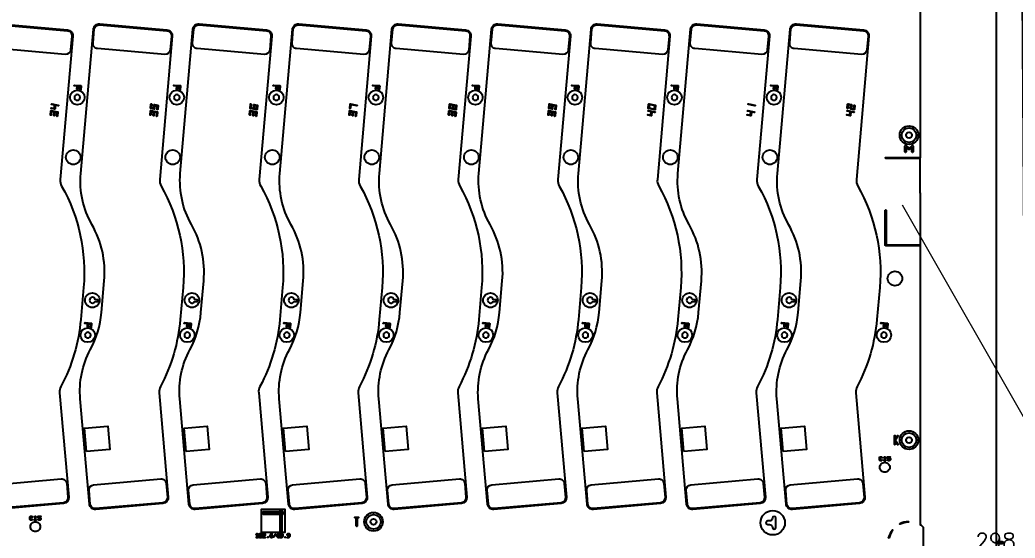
# Model space of a CAD drawing. Extents: x 2864 to 3941, y 2420 to 3182.
# Drawn here: x 3132.4 to 3303.4, y 2836.5 to 2925.6 of the extents above; entities that cross this region are included whole.
import ezdxf

# ---------------------------------------------------------------- set-up
doc = ezdxf.new("R2010")
doc.units = 0
doc.layers.get('Defpoints').update_dxf_attribs({"lineweight": 0})
for name, color, linetype in [('barcode-t', 6, 'Continuous'), ('susa-t', 2, 'Continuous'), ('ttr1_panel', 255, 'Continuous')]:
    doc.layers.add(name, color=color, linetype=linetype)
doc.layers.add('備註', color=1, linetype='Continuous', lineweight=0)
doc.layers.add('尺寸線', color=3, linetype='Continuous', lineweight=0)
doc.styles.get("Standard").update_dxf_attribs({"font": 'simplex.shx', "height": 2.7})
doc.dimstyles.get("Standard").update_dxf_attribs({"dimtxt": 6, "dimasz": 0.18, "dimexe": 0.18, "dimexo": 0.0625, "dimgap": 0.09, "dimtad": 0, "dimtih": 1, "dimtoh": 1, "dimdec": 4, "dimzin": 0, "dimdsep": 46, "dimtxsty": 'Standard', "dimcen": 0.09, "dimadec": 0, "dimazin": 0, "dimtfac": 1, "dimtdec": 4, "dimtofl": 0, "dimtmove": 0, "dimatfit": 3, "dimfxl": 0, "dimtolj": 1, "dimtzin": 0, "dimarcsym": 0})

# ---------------------------------------------------------------- blocks, each defined once
blk = doc.blocks.new('*D2')
at = {"layer": 'Defpoints', "color": 0, "linetype": 'Continuous'}
for p in [(3261.76, 2985.09), (3304.24, 2985.37), (3263.76, 2686.4)]:
    blk.add_point(p, dxfattribs=at)
at = {"layer": '尺寸線', "color": 0, "linetype": 'Continuous', "lineweight": -2}
for p, q in [((3261.83, 2985.09), (3304.42, 2985.37)), ((3304.24, 2985.19), (3305.23, 2837.47)), ((3306.23, 2686.86), (3305.25, 2834.59)), ((3263.82, 2686.4), (3306.42, 2686.68))]:
    blk.add_line(p, q, dxfattribs=at)
at = {"layer": '尺寸線', "color": 0, "linetype": 'Continuous'}
for points in [[(3304.27, 2985.19), (3304.21, 2985.19), (3304.24, 2985.37)], [(3306.2, 2686.86), (3306.26, 2686.86), (3306.24, 2686.68)]]:
    blk.add_solid(points, dxfattribs=at)
at = {"layer": '尺寸線', "color": 0, "linetype": 'Continuous', "insert": (3305.24, 2836.03), "char_height": 2.7, "attachment_point": 5}
blk.add_mtext('\\A1;298.6990', dxfattribs=at)

msp = doc.modelspace()

# ---------------------------------------------------------------- linework, layer by layer
at = {"layer": 'barcode-t', "linetype": 'Continuous'}
for points in [[(3143.85041, 2851.40495), (3143.50194, 2855.38977), (3147.48651, 2855.73826), (3147.83522, 2851.75342)], [(3160.95041, 2851.40495), (3160.60194, 2855.38977), (3164.58651, 2855.73826), (3164.93522, 2851.75342)], [(3178.05041, 2851.40495), (3177.70194, 2855.38977), (3181.68651, 2855.73826), (3182.03522, 2851.75342)], [(3195.15041, 2851.40495), (3194.80194, 2855.38977), (3198.78651, 2855.73826), (3199.13522, 2851.75342)], [(3212.25041, 2851.40495), (3211.90194, 2855.38977), (3215.88651, 2855.73826), (3216.23522, 2851.75342)], [(3229.35041, 2851.40495), (3229.00194, 2855.38977), (3232.98651, 2855.73826), (3233.33522, 2851.75342)], [(3246.45041, 2851.40495), (3246.10194, 2855.38977), (3250.08651, 2855.73826), (3250.43522, 2851.75342)], [(3263.55041, 2851.40495), (3263.20194, 2855.38977), (3267.18651, 2855.73826), (3267.53522, 2851.75342)]]:
    msp.add_lwpolyline(points, close=True, dxfattribs=at)
at = {"layer": 'susa-t', "linetype": 'Continuous'}
for points in [[(3127.86598, 2921.54783), (3128.07518, 2923.939, -0.414215), (3128.9959, 2924.71157), (3140.55194, 2923.70055, -0.414216), (3141.32452, 2922.77983), (3141.11532, 2920.38866, -0.414044), (3140.1946, 2919.61608), (3128.63856, 2920.62711, -0.414219)], [(3144.96598, 2921.54783), (3145.17518, 2923.939, -0.414215), (3146.0959, 2924.71157), (3157.65194, 2923.70055, -0.414216), (3158.42452, 2922.77983), (3158.21532, 2920.38866, -0.414044), (3157.2946, 2919.61608), (3145.73856, 2920.62711, -0.414219)], [(3162.06598, 2921.54783), (3162.27518, 2923.939, -0.414215), (3163.1959, 2924.71157), (3174.75194, 2923.70055, -0.414216), (3175.52452, 2922.77983), (3175.31532, 2920.38866, -0.414044), (3174.3946, 2919.61608), (3162.83856, 2920.62711, -0.414219)], [(3179.16598, 2921.54783), (3179.37518, 2923.939, -0.414215), (3180.2959, 2924.71157), (3191.85194, 2923.70055, -0.414216), (3192.62452, 2922.77983), (3192.41532, 2920.38866, -0.414044), (3191.4946, 2919.61608), (3179.93856, 2920.62711, -0.414219)], [(3196.26598, 2921.54783), (3196.47518, 2923.939, -0.414215), (3197.3959, 2924.71157), (3208.95194, 2923.70055, -0.414216), (3209.72452, 2922.77983), (3209.51532, 2920.38866, -0.414044), (3208.5946, 2919.61608), (3197.03856, 2920.62711, -0.414219)], [(3213.36598, 2921.54783), (3213.57518, 2923.939, -0.414215), (3214.4959, 2924.71157), (3226.05194, 2923.70055, -0.414216), (3226.82452, 2922.77983), (3226.61532, 2920.38866, -0.414044), (3225.6946, 2919.61608), (3214.13856, 2920.62711, -0.414219)], [(3230.46598, 2921.54783), (3230.67518, 2923.939, -0.414215), (3231.5959, 2924.71157), (3243.15194, 2923.70055, -0.414216), (3243.92452, 2922.77983), (3243.71532, 2920.38866, -0.414044), (3242.7946, 2919.61608), (3231.23856, 2920.62711, -0.414219)], [(3247.56598, 2921.54783), (3247.77518, 2923.939, -0.414215), (3248.6959, 2924.71157), (3260.25194, 2923.70055, -0.414216), (3261.02452, 2922.77983), (3260.81532, 2920.38866, -0.414044), (3259.8946, 2919.61608), (3248.33856, 2920.62711, -0.414219)], [(3264.66598, 2921.54783), (3264.87518, 2923.939, -0.414215), (3265.7959, 2924.71157), (3277.35194, 2923.70055, -0.414216), (3278.12452, 2922.77983), (3277.91532, 2920.38866, -0.414044), (3276.9946, 2919.61608), (3265.43856, 2920.62711, -0.414219)], [(3140.43132, 2845.89954), (3140.64155, 2843.5084, -0.414115), (3139.86924, 2842.58744), (3128.31343, 2841.57271, -0.414217), (3127.39248, 2842.34502), (3127.1825, 2844.73614, -0.41404), (3127.95481, 2845.65709), (3139.51037, 2846.67185, -0.414215)], [(3157.53132, 2845.89954), (3157.74155, 2843.5084, -0.414115), (3156.96924, 2842.58744), (3145.41343, 2841.57271, -0.414217), (3144.49248, 2842.34502), (3144.2825, 2844.73614, -0.41404), (3145.05481, 2845.65709), (3156.61037, 2846.67185, -0.414215)], [(3174.63132, 2845.89954), (3174.84155, 2843.5084, -0.414115), (3174.06924, 2842.58744), (3162.51343, 2841.57271, -0.414217), (3161.59248, 2842.34502), (3161.3825, 2844.73614, -0.41404), (3162.15481, 2845.65709), (3173.71037, 2846.67185, -0.414215)], [(3191.73132, 2845.89954), (3191.94155, 2843.5084, -0.414115), (3191.16924, 2842.58744), (3179.61343, 2841.57271, -0.414217), (3178.69248, 2842.34502), (3178.4825, 2844.73614, -0.41404), (3179.25481, 2845.65709), (3190.81037, 2846.67185, -0.414215)], [(3208.83132, 2845.89954), (3209.04155, 2843.5084, -0.414115), (3208.26924, 2842.58744), (3196.71343, 2841.57271, -0.414217), (3195.79248, 2842.34502), (3195.5825, 2844.73614, -0.41404), (3196.35481, 2845.65709), (3207.91037, 2846.67185, -0.414215)], [(3225.93132, 2845.89954), (3226.14155, 2843.5084, -0.414115), (3225.36924, 2842.58744), (3213.81343, 2841.57271, -0.414217), (3212.89248, 2842.34502), (3212.6825, 2844.73614, -0.41404), (3213.45481, 2845.65709), (3225.01037, 2846.67185, -0.414215)], [(3243.03132, 2845.89954), (3243.24155, 2843.5084, -0.414115), (3242.46924, 2842.58744), (3230.91343, 2841.57271, -0.414217), (3229.99248, 2842.34502), (3229.7825, 2844.73614, -0.41404), (3230.55481, 2845.65709), (3242.11037, 2846.67185, -0.414215)], [(3260.13132, 2845.89954), (3260.34155, 2843.5084, -0.414115), (3259.56924, 2842.58744), (3248.01343, 2841.57271, -0.414217), (3247.09248, 2842.34502), (3246.8825, 2844.73614, -0.41404), (3247.65481, 2845.65709), (3259.21037, 2846.67185, -0.414215)], [(3277.23132, 2845.89954), (3277.44155, 2843.5084, -0.414115), (3276.66924, 2842.58744), (3265.11343, 2841.57271, -0.414217), (3264.19248, 2842.34502), (3263.9825, 2844.73614, -0.41404), (3264.75481, 2845.65709), (3276.31037, 2846.67185, -0.414215)]]:
    msp.add_lwpolyline(points, format="xyb", close=True, dxfattribs=at)
at = {"layer": 'ttr1_panel'}
for p, q in [((3175.56241, 2837.01943), (3175.48365, 2836.87067)), ((3176.76241, 2837.01943), (3176.68365, 2836.87067))]:
    msp.add_line(p, q, dxfattribs=at)
at = {"layer": 'ttr1_panel', "linetype": 'Continuous'}
for points in [[(3300.16107, 3031.24278), (3300.16107, 2835.94278), (3301.16107, 2835.94278, -1), (3301.16107, 2835.54278), (3300.16107, 2835.54278), (3300.16107, 2640.24278), (3298.21107, 2640.24278), (3298.21107, 2631.24278), (3300.16107, 2631.24278), (3300.16107, 2615.94278), (3301.16107, 2615.94278, -1), (3301.16107, 2615.54278), (3300.16107, 2615.54278), (3300.16107, 2594.24278), (3287.16107, 2594.24278)], [(3287.16107, 2743.24278), (3287.16107, 2832.74945, 0.044688), (3287.66107, 2833.15241), (3287.66107, 2838.33314, 0.044688), (3287.16107, 2838.7361), (3287.16107, 2886.75508), (3281.16107, 2886.75508, -0.414239), (3281.08557, 2886.83058), (3281.08557, 2892.83058, -1), (3281.23657, 2892.83058), (3281.23657, 2886.90608), (3287.16107, 2886.90608), (3287.16107, 2895.75508, -0.414239), (3287.08557, 2895.83058), (3287.08557, 2901.75508), (3281.16107, 2901.75508, -1), (3281.16107, 2901.90608), (3287.16107, 2901.90608), (3287.16107, 2928.24278)], [(3284.46744, 2902.88678), (3284.46744, 2903.88015, -0.63678), (3284.63165, 2903.95681), (3285.16346, 2903.51363), (3285.69528, 2903.95681, -0.63678), (3285.85949, 2903.88015), (3285.85949, 2902.88678, -1), (3285.65949, 2902.88678), (3285.65949, 2903.66665)], [(3284.66744, 2903.66665), (3284.66744, 2902.88678, -1), (3284.46744, 2902.88678)], [(3285.65949, 2903.66665), (3285.22748, 2903.30664, -0.362064), (3285.09945, 2903.30664), (3284.66744, 2903.66665)], [(3282.64704, 2852.6173), (3282.64704, 2854.0577, -1), (3282.79704, 2854.0577), (3282.79704, 2853.57835)], [(3282.79704, 2853.57835), (3283.15699, 2854.10028, -1), (3283.28047, 2854.01512), (3282.81315, 2853.3375), (3283.28047, 2852.65988, -1), (3283.15699, 2852.57472), (3282.79704, 2853.09664)], [(3282.79704, 2853.09664), (3282.79704, 2852.6173, -1), (3282.64704, 2852.6173)], [(3280.87785, 2850.38071), (3280.97704, 2850.47989, -0.669786), (3281.06255, 2850.44469), (3281.06255, 2849.89866), (3281.11188, 2849.89866, -1), (3281.11188, 2849.79866), (3281.01255, 2849.79866)], [(3280.96255, 2850.32398), (3280.94856, 2850.31, -1), (3280.87785, 2850.38071)], [(3281.01255, 2849.79866), (3280.91321, 2849.79866, -1), (3280.91321, 2849.89866), (3280.96255, 2849.89866), (3280.96255, 2850.32398)], [(3134.91672, 2840.16651), (3135.0159, 2840.26569, -0.669786), (3135.10141, 2840.23049), (3135.10141, 2839.68447), (3135.15075, 2839.68447, -1), (3135.15075, 2839.58447), (3135.05141, 2839.58447)], [(3135.00141, 2840.10978), (3134.98743, 2840.0958, -1), (3134.91672, 2840.16651)], [(3135.05141, 2839.58447), (3134.95207, 2839.58447, -1), (3134.95207, 2839.68447), (3135.00141, 2839.68447), (3135.00141, 2840.10978)], [(3285.04838, 2839.34101, -1), (3285.05151, 2839.24106, 0.105767), (3283.62988, 2838.89007, -1), (3283.58613, 2838.97999)], [(3173.14294, 2836.52551), (3173.06347, 2836.52551, -1), (3173.06347, 2836.64551), (3173.08294, 2836.64551), (3173.08294, 2837.09167, -0.727583), (3173.01445, 2837.18302)], [(3173.01445, 2837.18302), (3173.09372, 2837.29531, -0.734049), (3173.20294, 2837.261), (3173.20294, 2836.64551), (3173.22241, 2836.64551, -1), (3173.22241, 2836.52551), (3173.14294, 2836.52551)], [(3174.12971, 2836.61105), (3174.28865, 2836.9488, -0.291832), (3174.34322, 2836.98325), (3174.39132, 2836.98325), (3174.44188, 2837.05488), (3174.44188, 2837.12938), (3174.39132, 2837.201), (3174.29456, 2837.201), (3174.23302, 2837.11382, -1), (3174.13498, 2837.18302), (3174.21425, 2837.29531, -0.245285), (3174.26347, 2837.321), (3174.42241, 2837.321, -0.245298), (3174.47163, 2837.29531), (3174.55069, 2837.18331, -0.156461), (3174.56188, 2837.14842), (3174.56188, 2837.03584, -0.156474), (3174.55069, 2837.00095), (3174.47163, 2836.88894, -0.245285), (3174.42241, 2836.86325), (3174.38102, 2836.86325), (3174.27855, 2836.64551)], [(3177.124, 2837.03584), (3177.124, 2837.14842, -0.156474), (3177.13519, 2837.18331), (3177.21425, 2837.29531, -0.245285), (3177.26347, 2837.321), (3177.42241, 2837.321, -0.245298), (3177.47163, 2837.29531), (3177.55069, 2837.18331, -0.156461), (3177.56188, 2837.14842), (3177.56188, 2836.92325)], [(3177.56188, 2836.92325), (3177.56188, 2836.81067, -0.156474), (3177.55069, 2836.77578), (3177.39216, 2836.55119, -0.245285), (3177.34294, 2836.52551), (3177.184, 2836.52551, -1), (3177.184, 2836.64551), (3177.31185, 2836.64551), (3177.44188, 2836.82971), (3177.44188, 2836.86325), (3177.26347, 2836.86325, -0.245298), (3177.21425, 2836.88894), (3177.13519, 2837.00095, -0.156461), (3177.124, 2837.03584)], [(3178.324, 2837.03584), (3178.324, 2837.14842, -0.156474), (3178.33519, 2837.18331), (3178.41425, 2837.29531, -0.245285), (3178.46347, 2837.321), (3178.62241, 2837.321, -0.245298), (3178.67163, 2837.29531), (3178.75069, 2837.18331, -0.156461), (3178.76188, 2837.14842), (3178.76188, 2836.92325)], [(3178.76188, 2836.92325), (3178.76188, 2836.81067, -0.156474), (3178.75069, 2836.77578), (3178.59216, 2836.55119, -0.245285), (3178.54294, 2836.52551), (3178.384, 2836.52551, -1), (3178.384, 2836.64551), (3178.51185, 2836.64551), (3178.64188, 2836.82971), (3178.64188, 2836.86325), (3178.46347, 2836.86325, -0.245298), (3178.41425, 2836.88894), (3178.33519, 2837.00095, -0.156461), (3178.324, 2837.03584)], [(3282.28295, 2837.90529, -1), (3282.3629, 2837.84522, 0.102768), (3281.75706, 2836.55686, -1), (3281.6598, 2836.58012)], [(3174.27855, 2836.64551), (3174.50188, 2836.64551, -1), (3174.50188, 2836.52551), (3174.18428, 2836.52551, -0.551305), (3174.12971, 2836.61105)]]:
    msp.add_lwpolyline(points, format="xyb", dxfattribs=at)
for points in [[(3125.66106, 2860.41206, -0.145892), (3127.39617, 2868.86389, 0.101585), (3129.30371, 2875.26198), (3129.78305, 2880.74091, 0.152268), (3127.67514, 2890.39518, -0.152268), (3125.75808, 2899.17681), (3127.92564, 2923.95208, -0.414215), (3129.00899, 2924.86112), (3140.56477, 2923.85011, -0.414215), (3141.47381, 2922.76677), (3139.31978, 2898.14611, 0.151039), (3139.56884, 2896.99148, -0.151026), (3143.33122, 2879.5556), (3142.85188, 2874.07667, -0.100411), (3139.44764, 2862.5607, 0.144694), (3139.22216, 2861.44947), (3140.79085, 2843.52151, -0.414156), (3139.88176, 2842.43823), (3128.32593, 2841.42705, -0.414232), (3127.24257, 2842.33602)], [(3142.76106, 2860.41206, -0.145892), (3144.49617, 2868.86389, 0.101585), (3146.40371, 2875.26198), (3146.88305, 2880.74091, 0.152268), (3144.77514, 2890.39518, -0.152268), (3142.85808, 2899.17681), (3145.02564, 2923.95208, -0.414215), (3146.10899, 2924.86112), (3157.66477, 2923.85011, -0.414215), (3158.57381, 2922.76677), (3156.41978, 2898.14611, 0.151039), (3156.66884, 2896.99148, -0.151026), (3160.43122, 2879.5556), (3159.95188, 2874.07667, -0.100411), (3156.54764, 2862.5607, 0.144694), (3156.32216, 2861.44947), (3157.89085, 2843.52151, -0.414156), (3156.98176, 2842.43823), (3145.42593, 2841.42705, -0.414232), (3144.34257, 2842.33602)], [(3159.86106, 2860.41206, -0.145892), (3161.59617, 2868.86389, 0.101585), (3163.50371, 2875.26198), (3163.98305, 2880.74091, 0.152268), (3161.87514, 2890.39518, -0.152268), (3159.95808, 2899.17681), (3162.12564, 2923.95208, -0.414215), (3163.20899, 2924.86112), (3174.76477, 2923.85011, -0.414215), (3175.67381, 2922.76677), (3173.51978, 2898.14611, 0.151039), (3173.76884, 2896.99148, -0.151026), (3177.53122, 2879.5556), (3177.05188, 2874.07667, -0.100411), (3173.64764, 2862.5607, 0.144694), (3173.42216, 2861.44947), (3174.99085, 2843.52151, -0.414156), (3174.08176, 2842.43823), (3162.52593, 2841.42705, -0.414232), (3161.44257, 2842.33602)], [(3176.96106, 2860.41206, -0.145892), (3178.69617, 2868.86389, 0.101585), (3180.60371, 2875.26198), (3181.08305, 2880.74091, 0.152268), (3178.97514, 2890.39518, -0.152268), (3177.05808, 2899.17681), (3179.22564, 2923.95208, -0.414215), (3180.30899, 2924.86112), (3191.86477, 2923.85011, -0.414215), (3192.77381, 2922.76677), (3190.61978, 2898.14611, 0.151039), (3190.86884, 2896.99148, -0.151026), (3194.63122, 2879.5556), (3194.15188, 2874.07667, -0.100411), (3190.74764, 2862.5607, 0.144694), (3190.52216, 2861.44947), (3192.09085, 2843.52151, -0.414156), (3191.18176, 2842.43823), (3179.62593, 2841.42705, -0.414232), (3178.54257, 2842.33602)], [(3194.06106, 2860.41206, -0.145892), (3195.79617, 2868.86389, 0.101585), (3197.70371, 2875.26198), (3198.18305, 2880.74091, 0.152268), (3196.07514, 2890.39518, -0.152268), (3194.15808, 2899.17681), (3196.32564, 2923.95208, -0.414215), (3197.40899, 2924.86112), (3208.96477, 2923.85011, -0.414215), (3209.87381, 2922.76677), (3207.71978, 2898.14611, 0.151039), (3207.96884, 2896.99148, -0.151026), (3211.73122, 2879.5556), (3211.25188, 2874.07667, -0.100411), (3207.84764, 2862.5607, 0.144694), (3207.62216, 2861.44947), (3209.19085, 2843.52151, -0.414156), (3208.28176, 2842.43823), (3196.72593, 2841.42705, -0.414232), (3195.64257, 2842.33602)], [(3211.16106, 2860.41206, -0.145892), (3212.89617, 2868.86389, 0.101585), (3214.80371, 2875.26198), (3215.28305, 2880.74091, 0.152268), (3213.17514, 2890.39518, -0.152268), (3211.25808, 2899.17681), (3213.42564, 2923.95208, -0.414215), (3214.50899, 2924.86112), (3226.06477, 2923.85011, -0.414215), (3226.97381, 2922.76677), (3224.81978, 2898.14611, 0.151039), (3225.06884, 2896.99148, -0.151026), (3228.83122, 2879.5556), (3228.35188, 2874.07667, -0.100411), (3224.94764, 2862.5607, 0.144694), (3224.72216, 2861.44947), (3226.29085, 2843.52151, -0.414156), (3225.38176, 2842.43823), (3213.82593, 2841.42705, -0.414232), (3212.74257, 2842.33602)], [(3228.26106, 2860.41206, -0.145892), (3229.99617, 2868.86389, 0.101585), (3231.90371, 2875.26198), (3232.38305, 2880.74091, 0.152268), (3230.27514, 2890.39518, -0.152268), (3228.35808, 2899.17681), (3230.52564, 2923.95208, -0.414215), (3231.60899, 2924.86112), (3243.16477, 2923.85011, -0.414215), (3244.07381, 2922.76677), (3241.91978, 2898.14611, 0.151039), (3242.16884, 2896.99148, -0.151026), (3245.93122, 2879.5556), (3245.45188, 2874.07667, -0.100411), (3242.04764, 2862.5607, 0.144694), (3241.82216, 2861.44947), (3243.39085, 2843.52151, -0.414156), (3242.48176, 2842.43823), (3230.92593, 2841.42705, -0.414232), (3229.84257, 2842.33602)], [(3245.36106, 2860.41206, -0.145892), (3247.09617, 2868.86389, 0.101585), (3249.00371, 2875.26198), (3249.48305, 2880.74091, 0.152268), (3247.37514, 2890.39518, -0.152268), (3245.45808, 2899.17681), (3247.62564, 2923.95208, -0.414215), (3248.70899, 2924.86112), (3260.26477, 2923.85011, -0.414215), (3261.17381, 2922.76677), (3259.01978, 2898.14611, 0.151039), (3259.26884, 2896.99148, -0.151026), (3263.03122, 2879.5556), (3262.55188, 2874.07667, -0.100411), (3259.14764, 2862.5607, 0.144694), (3258.92216, 2861.44947), (3260.49085, 2843.52151, -0.414156), (3259.58176, 2842.43823), (3248.02593, 2841.42705, -0.414232), (3246.94257, 2842.33602)], [(3262.46106, 2860.41206, -0.145892), (3264.19617, 2868.86389, 0.101585), (3266.10371, 2875.26198), (3266.58305, 2880.74091, 0.152268), (3264.47514, 2890.39518, -0.152268), (3262.55808, 2899.17681), (3264.72564, 2923.95208, -0.414215), (3265.80899, 2924.86112), (3277.36477, 2923.85011, -0.414215), (3278.27381, 2922.76677), (3276.11978, 2898.14611, 0.151039), (3276.36884, 2896.99148, -0.151026), (3280.13122, 2879.5556), (3279.65188, 2874.07667, -0.100411), (3276.24764, 2862.5607, 0.144694), (3276.02216, 2861.44947), (3277.59085, 2843.52151, -0.414156), (3276.68176, 2842.43823), (3265.12593, 2841.42705, -0.414232), (3264.04257, 2842.33602)], [(3141.79023, 2914.21414, -1), (3141.8033, 2914.36357), (3142.84238, 2914.27266, -0.414234), (3142.91056, 2914.19141), (3142.84996, 2913.49869, -1), (3142.70053, 2913.51177), (3142.75459, 2914.12977), (3142.38448, 2914.16215), (3142.34557, 2913.71733, -1), (3142.19614, 2913.7304), (3142.23505, 2914.17522)], [(3158.89023, 2914.21414, -1), (3158.9033, 2914.36357), (3159.94238, 2914.27266, -0.414234), (3160.01056, 2914.19141), (3159.94996, 2913.49869, -1), (3159.80053, 2913.51177), (3159.85459, 2914.12977), (3159.48448, 2914.16215), (3159.44557, 2913.71733, -1), (3159.29614, 2913.7304), (3159.33505, 2914.17522)], [(3175.99023, 2914.21414, -1), (3176.0033, 2914.36357), (3177.04238, 2914.27266, -0.414234), (3177.11056, 2914.19141), (3177.04996, 2913.49869, -1), (3176.90053, 2913.51177), (3176.95459, 2914.12977), (3176.58448, 2914.16215), (3176.54557, 2913.71733, -1), (3176.39614, 2913.7304), (3176.43505, 2914.17522)], [(3193.09023, 2914.21414, -1), (3193.1033, 2914.36357), (3194.14238, 2914.27266, -0.414234), (3194.21056, 2914.19141), (3194.14996, 2913.49869, -1), (3194.00053, 2913.51177), (3194.05459, 2914.12977), (3193.68448, 2914.16215), (3193.64557, 2913.71733, -1), (3193.49614, 2913.7304), (3193.53505, 2914.17522)], [(3210.19023, 2914.21414, -1), (3210.2033, 2914.36357), (3211.24238, 2914.27266, -0.414234), (3211.31056, 2914.19141), (3211.24996, 2913.49869, -1), (3211.10053, 2913.51177), (3211.15459, 2914.12977), (3210.78448, 2914.16215), (3210.74557, 2913.71733, -1), (3210.59614, 2913.7304), (3210.63505, 2914.17522)], [(3227.29023, 2914.21414, -1), (3227.3033, 2914.36357), (3228.34238, 2914.27266, -0.414234), (3228.41056, 2914.19141), (3228.34996, 2913.49869, -1), (3228.20053, 2913.51177), (3228.25459, 2914.12977), (3227.88448, 2914.16215), (3227.84557, 2913.71733, -1), (3227.69614, 2913.7304), (3227.73505, 2914.17522)], [(3244.39023, 2914.21414, -1), (3244.4033, 2914.36357), (3245.44238, 2914.27266, -0.414234), (3245.51056, 2914.19141), (3245.44996, 2913.49869, -1), (3245.30053, 2913.51177), (3245.35459, 2914.12977), (3244.98448, 2914.16215), (3244.94557, 2913.71733, -1), (3244.79614, 2913.7304), (3244.83505, 2914.17522)], [(3261.49023, 2914.21414, -1), (3261.5033, 2914.36357), (3262.54238, 2914.27266, -0.414234), (3262.61056, 2914.19141), (3262.54996, 2913.49869, -1), (3262.40053, 2913.51177), (3262.45459, 2914.12977), (3262.08448, 2914.16215), (3262.04557, 2913.71733, -1), (3261.89614, 2913.7304), (3261.93505, 2914.17522)], [(3141.75798, 2912.23379, 0.414217), (3142.25798, 2911.73379, 0.414217), (3142.75798, 2912.23379, 0.414217), (3142.25798, 2912.73379, 0.414217)], [(3158.85798, 2912.23379, 0.414217), (3159.35798, 2911.73379, 0.414217), (3159.85798, 2912.23379, 0.414217), (3159.35798, 2912.73379, 0.414217)], [(3175.95798, 2912.23379, 0.414217), (3176.45798, 2911.73379, 0.414217), (3176.95798, 2912.23379, 0.414217), (3176.45798, 2912.73379, 0.414217)], [(3193.05798, 2912.23379, 0.414217), (3193.55798, 2911.73379, 0.414217), (3194.05798, 2912.23379, 0.414217), (3193.55798, 2912.73379, 0.414217)], [(3210.15798, 2912.23379, 0.414217), (3210.65798, 2911.73379, 0.414217), (3211.15798, 2912.23379, 0.414217), (3210.65798, 2912.73379, 0.414217)], [(3227.25798, 2912.23379, 0.414217), (3227.75798, 2911.73379, 0.414217), (3228.25798, 2912.23379, 0.414217), (3227.75798, 2912.73379, 0.414217)], [(3244.35798, 2912.23379, 0.414217), (3244.85798, 2911.73379, 0.414217), (3245.35798, 2912.23379, 0.414217), (3244.85798, 2912.73379, 0.414217)], [(3261.45798, 2912.23379, 0.414217), (3261.95798, 2911.73379, 0.414217), (3262.45798, 2912.23379, 0.414217), (3261.95798, 2912.73379, 0.414217)], [(3137.81032, 2910.33119, -1), (3137.83299, 2910.45208), (3138.31222, 2910.3622), (3138.35955, 2910.90308), (3137.86841, 2910.99518, -1), (3137.89108, 2911.11607), (3138.98292, 2910.91131, -1), (3138.96025, 2910.79042), (3138.48102, 2910.8803), (3138.42884, 2910.28389, -0.444356), (3138.35602, 2910.22884)], [(3154.86039, 2910.39699), (3154.91848, 2911.06099, -1), (3155.04101, 2911.05027), (3154.98778, 2910.4418), (3155.41222, 2910.3622), (3155.4644, 2910.95861, -0.444356), (3155.53722, 2911.01365), (3156.08271, 2910.91135, -0.386813), (3156.13285, 2910.84551), (3156.07476, 2910.18151, -1), (3155.95223, 2910.19223), (3156.00547, 2910.8007), (3155.58102, 2910.8803), (3155.52884, 2910.28389, -0.444356), (3155.45602, 2910.22884), (3154.91054, 2910.33115, -0.386813)], [(3171.96039, 2910.39699), (3172.01848, 2911.06099, -1), (3172.14101, 2911.05027), (3172.08778, 2910.4418), (3172.51222, 2910.3622), (3172.5644, 2910.95861, -0.444356), (3172.63722, 2911.01365), (3173.18271, 2910.91135, -0.386813), (3173.23285, 2910.84551), (3173.17476, 2910.18151, -0.444356), (3173.10194, 2910.12646), (3172.01054, 2910.33115, -0.386813)], [(3189.06039, 2910.39699), (3189.11848, 2911.06099, -0.444356), (3189.1913, 2911.11603), (3190.28292, 2910.91131, -1), (3190.26025, 2910.79042), (3189.2351, 2910.98268), (3189.18292, 2910.38627, -1)], [(3206.16039, 2910.39699), (3206.21848, 2911.06099, -0.444356), (3206.2913, 2911.11603), (3207.38271, 2910.91135, -0.386813), (3207.43285, 2910.84551), (3207.37476, 2910.18151, -0.444356), (3207.30194, 2910.12646), (3206.21054, 2910.33115, -0.386813)], [(3223.26039, 2910.39699), (3223.31848, 2911.06099, -0.444356), (3223.3913, 2911.11603), (3224.48271, 2910.91135, -0.386813), (3224.53285, 2910.84551), (3224.47476, 2910.18151, -1), (3224.35223, 2910.19223), (3224.40547, 2910.8007), (3223.98102, 2910.8803), (3223.92884, 2910.28389, -0.444356), (3223.85602, 2910.22884), (3223.31054, 2910.33115, -0.386813)], [(3240.36039, 2910.39699), (3240.41848, 2911.06099, -0.444356), (3240.4913, 2911.11603), (3241.58271, 2910.91135, -0.386813), (3241.63285, 2910.84551), (3241.57476, 2910.18151, -0.444356), (3241.50194, 2910.12646), (3240.41054, 2910.33115, -0.386813)], [(3257.56841, 2910.99518, -1), (3257.59108, 2911.11607), (3258.137, 2911.01369), (3258.68292, 2910.91131, -1), (3258.66025, 2910.79042), (3258.11433, 2910.8928)], [(3274.56039, 2910.39699), (3274.61848, 2911.06099, -0.444356), (3274.6913, 2911.11603), (3275.23679, 2911.01373, -0.386813), (3275.28693, 2910.94789), (3275.2337, 2910.33942), (3275.65814, 2910.25982), (3275.71032, 2910.85623, -1), (3275.83285, 2910.84551), (3275.77476, 2910.18151, -0.444356), (3275.70194, 2910.12646), (3275.15646, 2910.22876, -0.386813), (3275.10631, 2910.29461), (3275.15955, 2910.90308), (3274.7351, 2910.98268), (3274.68292, 2910.38627, -1)], [(3137.66016, 2909.25136), (3137.71826, 2909.91536, -0.444356), (3137.79108, 2909.9704), (3138.88248, 2909.76572, -0.386813), (3138.93262, 2909.69987), (3138.87453, 2909.03588, -1), (3138.752, 2909.0466), (3138.80524, 2909.65506), (3138.38079, 2909.73466), (3138.32861, 2909.13825, -1), (3138.20608, 2909.14897), (3138.25932, 2909.75745), (3137.83487, 2909.83705), (3137.78269, 2909.24064, -1)], [(3154.76016, 2909.25136), (3154.81826, 2909.91536, -0.444356), (3154.89108, 2909.9704), (3155.98248, 2909.76572, -0.386813), (3156.03262, 2909.69987), (3155.97453, 2909.03588, -1), (3155.852, 2909.0466), (3155.90524, 2909.65506), (3155.48079, 2909.73466), (3155.42861, 2909.13825, -1), (3155.30608, 2909.14897), (3155.35932, 2909.75745), (3154.93487, 2909.83705), (3154.88269, 2909.24064, -1)], [(3171.86016, 2909.25136), (3171.91826, 2909.91536, -0.444356), (3171.99108, 2909.9704), (3173.08248, 2909.76572, -0.386813), (3173.13262, 2909.69987), (3173.07453, 2909.03588, -1), (3172.952, 2909.0466), (3173.00524, 2909.65506), (3172.58079, 2909.73466), (3172.52861, 2909.13825, -1), (3172.40608, 2909.14897), (3172.45932, 2909.75745), (3172.03487, 2909.83705), (3171.98269, 2909.24064, -1)], [(3188.96016, 2909.25136), (3189.01826, 2909.91536, -0.444356), (3189.09108, 2909.9704), (3190.18248, 2909.76572, -0.386813), (3190.23262, 2909.69987), (3190.17453, 2909.03588, -1), (3190.052, 2909.0466), (3190.10524, 2909.65506), (3189.68079, 2909.73466), (3189.62861, 2909.13825, -1), (3189.50608, 2909.14897), (3189.55932, 2909.75745), (3189.13487, 2909.83705), (3189.08269, 2909.24064, -1)], [(3206.06016, 2909.25136), (3206.11826, 2909.91536, -0.444356), (3206.19108, 2909.9704), (3207.28248, 2909.76572, -0.386813), (3207.33262, 2909.69987), (3207.27453, 2909.03588, -1), (3207.152, 2909.0466), (3207.20524, 2909.65506), (3206.78079, 2909.73466), (3206.72861, 2909.13825, -1), (3206.60608, 2909.14897), (3206.65932, 2909.75745), (3206.23487, 2909.83705), (3206.18269, 2909.24064, -1)], [(3223.16016, 2909.25136), (3223.21826, 2909.91536, -0.444356), (3223.29108, 2909.9704), (3224.38248, 2909.76572, -0.386813), (3224.43262, 2909.69987), (3224.37453, 2909.03588, -1), (3224.252, 2909.0466), (3224.30524, 2909.65506), (3223.88079, 2909.73466), (3223.82861, 2909.13825, -1), (3223.70608, 2909.14897), (3223.75932, 2909.75745), (3223.33487, 2909.83705), (3223.28269, 2909.24064, -1)], [(3240.31009, 2909.18555, -1), (3240.33276, 2909.30644), (3240.81199, 2909.21657), (3240.85932, 2909.75745), (3240.36819, 2909.84955, -1), (3240.39086, 2909.97044), (3241.48269, 2909.76568, -1), (3241.46002, 2909.64479), (3240.98079, 2909.73466), (3240.92861, 2909.13825, -0.444356), (3240.85579, 2909.08321)], [(3257.41009, 2909.18555, -1), (3257.43276, 2909.30644), (3257.91199, 2909.21657), (3257.95932, 2909.75745), (3257.46819, 2909.84955, -1), (3257.49086, 2909.97044), (3258.58269, 2909.76568, -1), (3258.56002, 2909.64479), (3258.08079, 2909.73466), (3258.02861, 2909.13825, -0.444356), (3257.95579, 2909.08321)], [(3274.51009, 2909.18555, -1), (3274.53276, 2909.30644), (3275.01199, 2909.21657), (3275.05932, 2909.75745), (3274.56819, 2909.84955, -1), (3274.59086, 2909.97044), (3275.68269, 2909.76568, -1), (3275.66002, 2909.64479), (3275.18079, 2909.73466), (3275.12861, 2909.13825, -0.444356), (3275.05579, 2909.08321)], [(3284.66107, 2905.74278, -0.414217), (3285.16107, 2906.24278, -0.414217), (3285.66107, 2905.74278, -0.414217), (3285.16107, 2905.24278, -0.414217)], [(3140.30626, 2901.9501, -0.414215), (3141.55626, 2903.2001, -0.414215), (3142.80626, 2901.9501, -0.414215), (3141.55626, 2900.7001, -0.414215)], [(3157.40626, 2901.9501, -0.414215), (3158.65626, 2903.2001, -0.414215), (3159.90626, 2901.9501, -0.414215), (3158.65626, 2900.7001, -0.414215)], [(3174.50626, 2901.9501, -0.414215), (3175.75626, 2903.2001, -0.414215), (3177.00626, 2901.9501, -0.414215), (3175.75626, 2900.7001, -0.414215)], [(3191.60626, 2901.9501, -0.414215), (3192.85626, 2903.2001, -0.414215), (3194.10626, 2901.9501, -0.414215), (3192.85626, 2900.7001, -0.414215)], [(3208.70626, 2901.9501, -0.414215), (3209.95626, 2903.2001, -0.414215), (3211.20626, 2901.9501, -0.414215), (3209.95626, 2900.7001, -0.414215)], [(3225.80626, 2901.9501, -0.414215), (3227.05626, 2903.2001, -0.414215), (3228.30626, 2901.9501, -0.414215), (3227.05626, 2900.7001, -0.414215)], [(3242.90626, 2901.9501, -0.414215), (3244.15626, 2903.2001, -0.414215), (3245.40626, 2901.9501, -0.414215), (3244.15626, 2900.7001, -0.414215)], [(3260.00626, 2901.9501, -0.414215), (3261.25626, 2903.2001, -0.414215), (3262.50626, 2901.9501, -0.414215), (3261.25626, 2900.7001, -0.414215)], [(3281.48789, 2881.1141, -0.414215), (3282.73789, 2882.3641, -0.414215), (3283.98789, 2881.1141, -0.414215), (3282.73789, 2879.8641, -0.414215)], [(3143.59734, 2877.3827, -0.414215), (3144.84734, 2878.6327, -0.414215), (3146.09734, 2877.3827, -0.414215), (3144.84734, 2876.1327, -0.414215)], [(3144.34734, 2877.3827, 0.414217), (3144.84734, 2876.8827, 0.303552), (3145.30942, 2877.1917), (3145.78179, 2877.15037), (3145.80794, 2877.44923), (3145.33557, 2877.49056, 0.351876), (3144.84734, 2877.8827, 0.414217)], [(3160.69734, 2877.3827, -0.414215), (3161.94734, 2878.6327, -0.414215), (3163.19734, 2877.3827, -0.414215), (3161.94734, 2876.1327, -0.414215)], [(3161.44734, 2877.3827, 0.414217), (3161.94734, 2876.8827, 0.303552), (3162.40942, 2877.1917), (3162.88179, 2877.15037), (3162.90794, 2877.44923), (3162.43557, 2877.49056, 0.351876), (3161.94734, 2877.8827, 0.414217)], [(3177.79734, 2877.3827, -0.414215), (3179.04734, 2878.6327, -0.414215), (3180.29734, 2877.3827, -0.414215), (3179.04734, 2876.1327, -0.414215)], [(3178.54734, 2877.3827, 0.414217), (3179.04734, 2876.8827, 0.303552), (3179.50942, 2877.1917), (3179.98179, 2877.15037), (3180.00794, 2877.44923), (3179.53557, 2877.49056, 0.351876), (3179.04734, 2877.8827, 0.414217)], [(3194.89734, 2877.3827, -0.414215), (3196.14734, 2878.6327, -0.414215), (3197.39734, 2877.3827, -0.414215), (3196.14734, 2876.1327, -0.414215)], [(3195.64734, 2877.3827, 0.414217), (3196.14734, 2876.8827, 0.303552), (3196.60942, 2877.1917), (3197.08179, 2877.15037), (3197.10794, 2877.44923), (3196.63557, 2877.49056, 0.351876), (3196.14734, 2877.8827, 0.414217)], [(3211.99734, 2877.3827, -0.414215), (3213.24734, 2878.6327, -0.414215), (3214.49734, 2877.3827, -0.414215), (3213.24734, 2876.1327, -0.414215)], [(3212.74734, 2877.3827, 0.414217), (3213.24734, 2876.8827, 0.303552), (3213.70942, 2877.1917), (3214.18179, 2877.15037), (3214.20794, 2877.44923), (3213.73557, 2877.49056, 0.351876), (3213.24734, 2877.8827, 0.414217)], [(3229.09734, 2877.3827, -0.414215), (3230.34734, 2878.6327, -0.414215), (3231.59734, 2877.3827, -0.414215), (3230.34734, 2876.1327, -0.414215)], [(3229.84734, 2877.3827, 0.414217), (3230.34734, 2876.8827, 0.303552), (3230.80942, 2877.1917), (3231.28179, 2877.15037), (3231.30794, 2877.44923), (3230.83557, 2877.49056, 0.351876), (3230.34734, 2877.8827, 0.414217)], [(3246.19734, 2877.3827, -0.414215), (3247.44734, 2878.6327, -0.414215), (3248.69734, 2877.3827, -0.414215), (3247.44734, 2876.1327, -0.414215)], [(3246.94734, 2877.3827, 0.414217), (3247.44734, 2876.8827, 0.303552), (3247.90942, 2877.1917), (3248.38179, 2877.15037), (3248.40794, 2877.44923), (3247.93557, 2877.49056, 0.351876), (3247.44734, 2877.8827, 0.414217)], [(3263.29734, 2877.3827, -0.414215), (3264.54734, 2878.6327, -0.414215), (3265.79734, 2877.3827, -0.414215), (3264.54734, 2876.1327, -0.414215)], [(3264.04734, 2877.3827, 0.414217), (3264.54734, 2876.8827, 0.303552), (3265.00942, 2877.1917), (3265.48179, 2877.15037), (3265.50794, 2877.44923), (3265.03557, 2877.49056, 0.351876), (3264.54734, 2877.8827, 0.414217)], [(3143.59109, 2873.37694, -1), (3143.60416, 2873.52637), (3144.64324, 2873.43547, -0.414234), (3144.71142, 2873.35421), (3144.65082, 2872.66149, -1), (3144.50139, 2872.67457), (3144.55545, 2873.29257), (3144.18534, 2873.32495), (3144.14643, 2872.88013, -1), (3143.997, 2872.8932), (3144.03591, 2873.33803)], [(3160.69109, 2873.37694, -1), (3160.70416, 2873.52637), (3161.74324, 2873.43547, -0.414234), (3161.81142, 2873.35421), (3161.75082, 2872.66149, -1), (3161.60139, 2872.67457), (3161.65545, 2873.29257), (3161.28534, 2873.32495), (3161.24643, 2872.88013, -1), (3161.097, 2872.8932), (3161.13591, 2873.33803)], [(3177.79109, 2873.37694, -1), (3177.80416, 2873.52637), (3178.84324, 2873.43547, -0.414234), (3178.91142, 2873.35421), (3178.85082, 2872.66149, -1), (3178.70139, 2872.67457), (3178.75545, 2873.29257), (3178.38534, 2873.32495), (3178.34643, 2872.88013, -1), (3178.197, 2872.8932), (3178.23591, 2873.33803)], [(3194.89109, 2873.37694, -1), (3194.90416, 2873.52637), (3195.94324, 2873.43547, -0.414234), (3196.01142, 2873.35421), (3195.95082, 2872.66149, -1), (3195.80139, 2872.67457), (3195.85545, 2873.29257), (3195.48534, 2873.32495), (3195.44643, 2872.88013, -1), (3195.297, 2872.8932), (3195.33591, 2873.33803)], [(3211.99109, 2873.37694, -1), (3212.00416, 2873.52637), (3213.04324, 2873.43547, -0.414234), (3213.11142, 2873.35421), (3213.05082, 2872.66149, -1), (3212.90139, 2872.67457), (3212.95545, 2873.29257), (3212.58534, 2873.32495), (3212.54643, 2872.88013, -1), (3212.397, 2872.8932), (3212.43591, 2873.33803)], [(3229.09109, 2873.37694, -1), (3229.10416, 2873.52637), (3230.14324, 2873.43547, -0.414234), (3230.21142, 2873.35421), (3230.15082, 2872.66149, -1), (3230.00139, 2872.67457), (3230.05545, 2873.29257), (3229.68534, 2873.32495), (3229.64643, 2872.88013, -1), (3229.497, 2872.8932), (3229.53591, 2873.33803)], [(3246.19109, 2873.37694, -1), (3246.20416, 2873.52637), (3247.24324, 2873.43547, -0.414234), (3247.31142, 2873.35421), (3247.25082, 2872.66149, -1), (3247.10139, 2872.67457), (3247.15545, 2873.29257), (3246.78534, 2873.32495), (3246.74643, 2872.88013, -1), (3246.597, 2872.8932), (3246.63591, 2873.33803)], [(3263.29109, 2873.37694, -1), (3263.30416, 2873.52637), (3264.34324, 2873.43547, -0.414234), (3264.41142, 2873.35421), (3264.35082, 2872.66149, -1), (3264.20139, 2872.67457), (3264.25545, 2873.29257), (3263.88534, 2873.32495), (3263.84643, 2872.88013, -1), (3263.697, 2872.8932), (3263.73591, 2873.33803)], [(3280.39109, 2873.37694, -1), (3280.40416, 2873.52637), (3281.44324, 2873.43547, -0.414234), (3281.51142, 2873.35421), (3281.45082, 2872.66149, -1), (3281.30139, 2872.67457), (3281.35545, 2873.29257), (3280.98534, 2873.32495), (3280.94643, 2872.88013, -1), (3280.797, 2872.8932), (3280.83591, 2873.33803)], [(3143.55884, 2871.3966, 0.414217), (3144.05884, 2870.8966, 0.414217), (3144.55884, 2871.3966, 0.414217), (3144.05884, 2871.8966, 0.414217)], [(3160.65884, 2871.3966, 0.414217), (3161.15884, 2870.8966, 0.414217), (3161.65884, 2871.3966, 0.414217), (3161.15884, 2871.8966, 0.414217)], [(3177.75884, 2871.3966, 0.414217), (3178.25884, 2870.8966, 0.414217), (3178.75884, 2871.3966, 0.414217), (3178.25884, 2871.8966, 0.414217)], [(3194.85884, 2871.3966, 0.414217), (3195.35884, 2870.8966, 0.414217), (3195.85884, 2871.3966, 0.414217), (3195.35884, 2871.8966, 0.414217)], [(3211.95884, 2871.3966, 0.414217), (3212.45884, 2870.8966, 0.414217), (3212.95884, 2871.3966, 0.414217), (3212.45884, 2871.8966, 0.414217)], [(3229.05884, 2871.3966, 0.414217), (3229.55884, 2870.8966, 0.414217), (3230.05884, 2871.3966, 0.414217), (3229.55884, 2871.8966, 0.414217)], [(3246.15884, 2871.3966, 0.414217), (3246.65884, 2870.8966, 0.414217), (3247.15884, 2871.3966, 0.414217), (3246.65884, 2871.8966, 0.414217)], [(3263.25884, 2871.3966, 0.414217), (3263.75884, 2870.8966, 0.414217), (3264.25884, 2871.3966, 0.414217), (3263.75884, 2871.8966, 0.414217)], [(3280.35884, 2871.3966, 0.414217), (3280.85884, 2870.8966, 0.414217), (3281.35884, 2871.3966, 0.414217), (3280.85884, 2871.8966, 0.414217)], [(3284.66107, 2853.34278, -0.414217), (3285.16107, 2853.84278, -0.414217), (3285.66107, 2853.34278, -0.414217), (3285.16107, 2852.84278, -0.414217)], [(3280.06387, 2849.948), (3280.06387, 2850.34535, -0.200121), (3280.07867, 2850.38086), (3280.1777, 2850.47989, -0.200121), (3280.21321, 2850.49469), (3280.41188, 2850.49469, -0.200121), (3280.44739, 2850.47989), (3280.54658, 2850.38071, -1), (3280.47587, 2850.31), (3280.39117, 2850.39469), (3280.23392, 2850.39469), (3280.16387, 2850.32464), (3280.16387, 2849.96871), (3280.23392, 2849.89866), (3280.39117, 2849.89866), (3280.47587, 2849.98336, -1), (3280.54658, 2849.91265), (3280.44739, 2849.81346, -0.200121), (3280.41188, 2849.79866), (3280.21321, 2849.79866, -0.200121), (3280.1777, 2849.81346), (3280.07867, 2849.91249, -0.200121)], [(3281.46387, 2850.24601), (3281.46387, 2850.44469, -0.414253), (3281.51387, 2850.49469), (3281.91122, 2850.49469, -1), (3281.91122, 2850.39469), (3281.56387, 2850.39469), (3281.56387, 2850.29601), (3281.81188, 2850.29601, -0.200121), (3281.84739, 2850.28121), (3281.94642, 2850.18219, -0.200121), (3281.96122, 2850.14668), (3281.96122, 2849.948, -0.200121), (3281.94642, 2849.91249), (3281.84739, 2849.81346, -0.200121), (3281.81188, 2849.79866), (3281.61321, 2849.79866, -0.200121), (3281.5777, 2849.81346), (3281.47852, 2849.91265, -1), (3281.54923, 2849.98336), (3281.63392, 2849.89866), (3281.79117, 2849.89866), (3281.86122, 2849.96871), (3281.86122, 2850.12597), (3281.79117, 2850.19601), (3281.51387, 2850.19601, -0.414253)], [(3280.1573, 2848.68202, -0.414215), (3281.0073, 2849.53202, -0.414215), (3281.8573, 2848.68202, -0.414215), (3281.0073, 2847.83202, -0.414215)], [(3134.10274, 2839.73381), (3134.10274, 2840.13116, -0.200121), (3134.11754, 2840.16667), (3134.21656, 2840.26569, -0.200121), (3134.25207, 2840.28049), (3134.45075, 2840.28049, -0.200121), (3134.48626, 2840.26569), (3134.58544, 2840.16651, -1), (3134.51473, 2840.0958), (3134.43004, 2840.18049), (3134.27278, 2840.18049), (3134.20274, 2840.11045), (3134.20274, 2839.75452), (3134.27278, 2839.68447), (3134.43004, 2839.68447), (3134.51473, 2839.76916, -1), (3134.58544, 2839.69845), (3134.48626, 2839.59927, -0.200121), (3134.45075, 2839.58447), (3134.25207, 2839.58447, -0.200121), (3134.21656, 2839.59927), (3134.11754, 2839.6983, -0.200121)], [(3135.50274, 2840.03182), (3135.50274, 2840.23049, -0.414253), (3135.55274, 2840.28049), (3135.95009, 2840.28049, -1), (3135.95009, 2840.18049), (3135.60274, 2840.18049), (3135.60274, 2840.08182), (3135.85075, 2840.08182, -0.200121), (3135.88626, 2840.06702), (3135.98529, 2839.96799, -0.200121), (3136.00009, 2839.93248), (3136.00009, 2839.73381, -0.200121), (3135.98529, 2839.6983), (3135.88626, 2839.59927, -0.200121), (3135.85075, 2839.58447), (3135.65207, 2839.58447, -0.200121), (3135.61656, 2839.59927), (3135.51738, 2839.69845, -1), (3135.58809, 2839.76916), (3135.67278, 2839.68447), (3135.83004, 2839.68447), (3135.90009, 2839.75452), (3135.90009, 2839.91177), (3135.83004, 2839.98182), (3135.55274, 2839.98182, -0.414253)], [(3174.23709, 2840.60971), (3177.06861, 2840.60971), (3177.06861, 2837.7782, 1), (3177.17099, 2837.7782), (3177.17099, 2840.60971), (3177.22091, 2840.60971), (3177.22091, 2837.7782, 1), (3177.32329, 2837.7782), (3177.32329, 2840.60971), (3177.37321, 2840.60971), (3177.37321, 2837.7782, 1), (3177.47559, 2837.7782), (3177.47559, 2840.60971), (3177.6145, 2840.60971, 1), (3177.6145, 2840.7121), (3177.47559, 2840.7121), (3177.47559, 2840.76201), (3177.6145, 2840.76201, 1), (3177.6145, 2840.8644), (3177.47559, 2840.8644), (3177.47559, 2840.91431), (3177.6145, 2840.91431, 1), (3177.6145, 2841.0167), (3177.47559, 2841.0167), (3177.47559, 2841.15561, 1), (3177.37321, 2841.15561), (3177.37321, 2841.0167), (3177.32329, 2841.0167), (3177.32329, 2841.15561, 1), (3177.22091, 2841.15561), (3177.22091, 2841.0167), (3177.17099, 2841.0167), (3177.17099, 2841.15561, 1), (3177.06861, 2841.15561), (3177.06861, 2841.0167), (3174.23709, 2841.0167, 1), (3174.23709, 2840.91431), (3177.06861, 2840.91431), (3177.06861, 2840.8644), (3174.23709, 2840.8644, 1), (3174.23709, 2840.76201), (3177.06861, 2840.76201), (3177.06861, 2840.7121), (3174.23709, 2840.7121, 1)], [(3259.63882, 2839.14477, -0.414215), (3261.73882, 2841.24477, -0.414215), (3263.83882, 2839.14477, -0.414215), (3261.73882, 2837.04477, -0.414215)], [(3260.88882, 2838.84477), (3261.18882, 2838.84477, -0.414217), (3261.68882, 2838.34477, 1), (3262.28882, 2838.34477), (3262.28882, 2839.94477, 1), (3261.68882, 2839.94477, -0.414217), (3261.18882, 2839.44477), (3260.88882, 2839.44477, 1)], [(3134.19616, 2838.46782, -0.414215), (3135.04616, 2839.31782, -0.414215), (3135.89616, 2838.46782, -0.414215), (3135.04616, 2837.61782, -0.414215)], [(3190.01896, 2839.95091, -1), (3190.01896, 2840.10091), (3190.2673, 2840.10091), (3190.51565, 2840.10091, -1), (3190.51565, 2839.95091), (3190.3423, 2839.95091), (3190.3423, 2838.58551, -1), (3190.1923, 2838.58551), (3190.1923, 2839.95091)], [(3192.65798, 2839.31099, -0.414217), (3193.15798, 2839.81099, -0.414217), (3193.65798, 2839.31099, -0.414217), (3193.15798, 2838.81099, -0.414217)], [(3173.524, 2836.69809), (3173.524, 2837.14842, -0.156474), (3173.53519, 2837.18331), (3173.61425, 2837.29531, -0.245285), (3173.66347, 2837.321), (3173.82241, 2837.321, -0.245298), (3173.87163, 2837.29531), (3173.95069, 2837.18331, -0.156461), (3173.96188, 2837.14842), (3173.96188, 2836.69809, -0.156474), (3173.95069, 2836.6632), (3173.87163, 2836.55119, -0.245285), (3173.82241, 2836.52551), (3173.66347, 2836.52551, -0.245298), (3173.61425, 2836.55119), (3173.53519, 2836.6632, -0.156461)], [(3175.33104, 2836.83887), (3175.56932, 2837.28895, -0.782967), (3175.68241, 2837.261), (3175.68241, 2836.87067), (3175.70188, 2836.87067, -1), (3175.70188, 2836.75067), (3175.68241, 2836.75067), (3175.68241, 2836.58551, -1), (3175.56241, 2836.58551), (3175.56241, 2836.75067), (3175.384, 2836.75067, -0.565968)], [(3175.93498, 2836.73269), (3176.25286, 2837.18302, -1), (3176.3509, 2837.11382), (3176.03302, 2836.66349, -1)], [(3176.53104, 2836.83887), (3176.76932, 2837.28895, -0.782967), (3176.88241, 2837.261), (3176.88241, 2836.87067), (3176.90188, 2836.87067, -1), (3176.90188, 2836.75067), (3176.88241, 2836.75067), (3176.88241, 2836.58551, -1), (3176.76241, 2836.58551), (3176.76241, 2836.75067), (3176.584, 2836.75067, -0.565968)]]:
    msp.add_lwpolyline(points, format="xyb", close=True, dxfattribs=at)
for points in [[(3172.6337, 2910.33942), (3173.05814, 2910.25982), (3173.10547, 2910.8007), (3172.68102, 2910.8803)], [(3206.28778, 2910.4418), (3206.71222, 2910.3622), (3206.75955, 2910.90308), (3206.3351, 2910.98268)], [(3206.8337, 2910.33942), (3207.25814, 2910.25982), (3207.30547, 2910.8007), (3206.88102, 2910.8803)], [(3223.38778, 2910.4418), (3223.81222, 2910.3622), (3223.85955, 2910.90308), (3223.4351, 2910.98268)], [(3240.48778, 2910.4418), (3240.97891, 2910.34969), (3241.45814, 2910.25982), (3241.50547, 2910.8007), (3241.01433, 2910.8928), (3240.5351, 2910.98268)], [(3173.924, 2837.46551), (3173.924, 2841.46551), (3177.924, 2841.46551), (3177.924, 2837.46551)], [(3177.17099, 2840.8644), (3177.17099, 2840.91431), (3177.22091, 2840.91431), (3177.22091, 2840.8644)], [(3177.17099, 2840.7121), (3177.17099, 2840.76201), (3177.22091, 2840.76201), (3177.22091, 2840.7121)], [(3177.32329, 2840.8644), (3177.32329, 2840.91431), (3177.37321, 2840.91431), (3177.37321, 2840.8644)], [(3177.32329, 2840.7121), (3177.32329, 2840.76201), (3177.37321, 2840.76201), (3177.37321, 2840.7121)], [(3173.644, 2836.71713), (3173.69456, 2836.64551), (3173.79132, 2836.64551), (3173.84188, 2836.71713), (3173.84188, 2837.12938), (3173.79132, 2837.201), (3173.69456, 2837.201), (3173.644, 2837.12938)], [(3177.244, 2837.05488), (3177.29456, 2836.98325), (3177.44188, 2836.98325), (3177.44188, 2837.12938), (3177.39132, 2837.201), (3177.29456, 2837.201), (3177.244, 2837.12938)], [(3178.444, 2837.05488), (3178.49456, 2836.98325), (3178.64188, 2836.98325), (3178.64188, 2837.12938), (3178.59132, 2837.201), (3178.49456, 2837.201), (3178.444, 2837.12938)]]:
    msp.add_lwpolyline(points, close=True, dxfattribs=at)
for points in [[(3175.48365, 2836.87067), (3175.56241, 2836.87067), (3175.56241, 2837.01943)], [(3176.68365, 2836.87067), (3176.76241, 2836.87067), (3176.76241, 2837.01943)]]:
    msp.add_lwpolyline(points, dxfattribs=at)
at = {"layer": 'ttr1_panel'}
for centre, radius in [((3142.25798, 2912.23379), 1.25), ((3159.35798, 2912.23379), 1.25), ((3176.45798, 2912.23379), 1.25), ((3193.55798, 2912.23379), 1.25), ((3210.65798, 2912.23379), 1.25), ((3227.75798, 2912.23379), 1.25), ((3244.85798, 2912.23379), 1.25), ((3261.95798, 2912.23379), 1.25), ((3285.16107, 2905.74278), 1.6), ((3285.16107, 2905.74278), 1.25), ((3144.05884, 2871.3966), 1.25), ((3161.15884, 2871.3966), 1.25), ((3178.25884, 2871.3966), 1.25), ((3195.35884, 2871.3966), 1.25), ((3212.45884, 2871.3966), 1.25), ((3229.55884, 2871.3966), 1.25), ((3246.65884, 2871.3966), 1.25), ((3263.75884, 2871.3966), 1.25), ((3280.85884, 2871.3966), 1.25), ((3285.16107, 2853.34278), 1.6), ((3285.16107, 2853.34278), 1.25), ((3193.15798, 2839.31099), 1.6), ((3193.15798, 2839.31099), 1.25), ((3174.98267, 2836.6418), 0.06), ((3177.98267, 2836.6418), 0.06)]:
    msp.add_circle(centre, radius, dxfattribs=at)
for centre, radius, start, end in [((3285.16106, 2835.74277), 3.6, 91.793605, 115.943277), ((3285.16108, 2835.74278), 3.60001, 143.080254, 166.550121)]:
    msp.add_arc(centre, radius, start, end, dxfattribs=at)
at = {"layer": '備註'}
msp.add_line((3284.00435, 2893.76829), (3376.7802, 2731.21175), dxfattribs=at)

# ---------------------------------------------------------------- dimensions: what is measured, and where the dimension line sits
at = {"layer": '尺寸線', "linetype": 'Continuous'}
dim = msp.add_aligned_dim(p1=(3263.75884, 2686.3966), p2=(3261.76329, 2985.08896), distance=-42.47761, dimstyle='Standard', dxfattribs=at)
dim.commit()
dim.dimension.update_dxf_attribs({"geometry": '*D2', "text_midpoint": (3305.23772, 2836.02657)})

doc.saveas('drawing.dxf')
